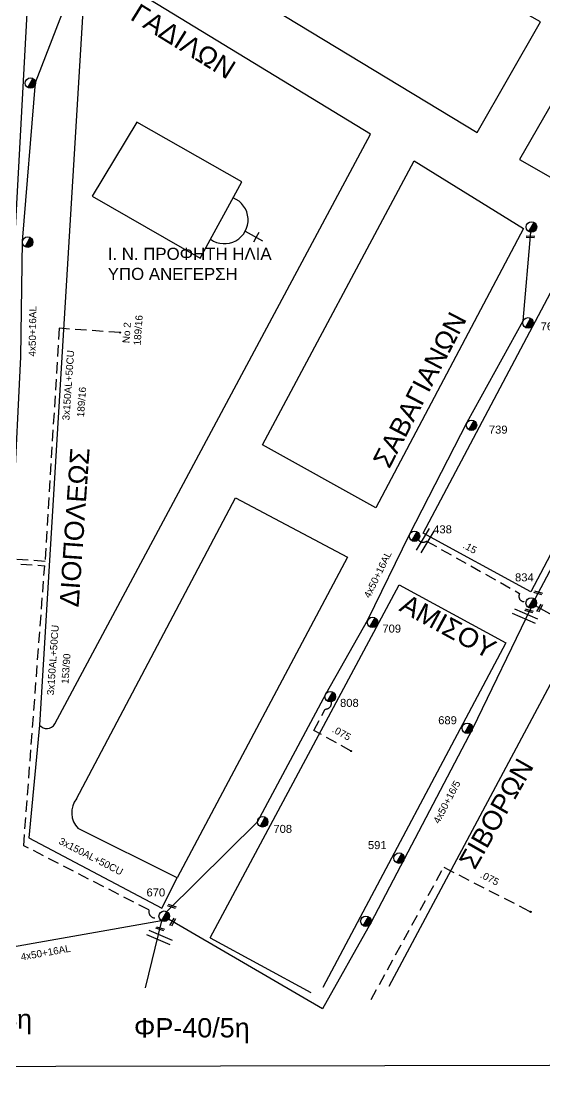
# Model space of a CAD drawing. Header units: millimetres. Extents: x 1421 to 7547, y 822 to 1863.
# Drawn here: x 6724.9 to 6842.7, y 822.2 to 1059.9 of the extents above; entities that cross this region are included whole.
import ezdxf
from ezdxf.enums import TextEntityAlignment as Align

# ---------------------------------------------------------------- set-up
doc = ezdxf.new("R2010")
doc.units = ezdxf.units.MM
doc.linetypes.add('DASHED', pattern=[19.05, 12.7, -6.35])
doc.layers.get('0').update_dxf_attribs({"lineweight": 30})
for name, color, linetype, lineweight in [('4x50+13_5', 7, 'Continuous', 30), ('4x50+16_5', 7, 'Continuous', 30), ('TEXT_ΚΑΛΩΔΙΩΝ', 7, 'Continuous', 30), ('Άγνωστο εναέριο καλώδιο', 7, 'Continuous', 30), ('Γυμνά εναέρια ΧΤ και ΦΟΠ (3Φ)   4x50+16AL', 7, 'Continuous', 30), ('Καλώδια ΧΤ   3x150+50CU', 7, 'DASHED', 30), ('Καλώδια ΧΤ   3x150AL+50CU', 7, 'DASHED', 30), ('Μηχανική τομή', 7, 'Continuous', 30), ('Στύλος ΦΜ', 7, 'Continuous', 30), ('Στύλος ΦΜ @ 1', 7, 'Continuous', 30), ('Συνδέσεις', 7, 'Continuous', 30), ('Τομή', 7, 'Continuous', 30), ('Υπόβαθρο ΔΕΗ', 7, 'Continuous', 30), ('Υπόγεια Καλώδια Δικτύου ΧΤ   .075', 7, 'DASHED', 30), ('Υπόγεια Καλώδια Δικτύου ΧΤ   .15', 7, 'DASHED', 30)]:
    doc.layers.add(name, color=color, linetype=linetype, lineweight=lineweight)
doc.styles.add('arial', font='arial.ttf')
doc.styles.get("Standard").update_dxf_attribs({"font": 'arial.ttf'})
doc.linetypes.add('SYN_LINE', pattern='A,0.5,-0.0001,["/\\/\\/\\/",Standard,S=0.1,R=0,X=0,Y=-0.05],-0.25', length=0.7501)

# ---------------------------------------------------------------- blocks, each defined once
blk = doc.blocks.new('ΥΠΑΡΧΩΝ ΤΣΙΜΕΝΤΕΝΙΟΣ ΣΤΥΛΟΣ')
at = {"layer": 'Στύλος ΦΜ'}
blk.add_hatch(color=7, dxfattribs=at).paths.add_polyline_path([(-1.29, -2.28, 0.574793), (2.62, 0, 0.268822), (1.3, 2.27)])
at = {"layer": 'Στύλος ΦΜ', "color": 7}
blk.add_line((-1.29, -2.28), (1.3, 2.27), dxfattribs=at)
blk.add_circle((0, 0), 2.62, dxfattribs=at)
at = {"layer": 'Στύλος ΦΜ', "flags": 4}
for tag, p in [('ΑΡΙΘΜΟΣ', (-4.68, 8.05)), ('ΤΥΠΟΣ', (-4.91, 3.03))]:
    blk.add_attdef(tag, p, '', height=4, dxfattribs=at)
blk = doc.blocks.new('ΜΗΧΑΝΙΚΗ ΤΟΜΗ')
at = {"layer": 'Μηχανική τομή', "lineweight": -3, "ltscale": 40}
for p, q in [((-3.78, 1.15), (3.8, 1.15)), ((3.8, -0.4), (-3.78, -0.4))]:
    blk.add_line(p, q, dxfattribs=at)
blk = doc.blocks.new('ΤΟΜΗ')
at = {"layer": 'Τομή', "lineweight": -3, "ltscale": 40}
for p, q in [((-11.37, 1.1), (11.37, 1.1)), ((11.37, -3.57), (-11.37, -3.57))]:
    blk.add_line(p, q, dxfattribs=at)
blk = doc.blocks.new('_ΣΥΝΔΕΣΗ')
at = {"layer": 'Συνδέσεις', "linetype": 'SYN_LINE', "ltscale": 40}
blk.add_hatch(color=256, dxfattribs=at).paths.add_polyline_path([(0.5, -0.01, 1), (-0.5, -0.01, 1)])
at = {"layer": 'Συνδέσεις'}
blk.add_circle((0, -0.01), 0.5, dxfattribs=at)

msp = doc.modelspace()

# ---------------------------------------------------------------- linework, layer by layer
at = {"linetype": 'Continuous', "lineweight": -3, "ltscale": 0.2}
msp.add_lwpolyline([(5474.15, 1851.64), (7546.99, 1855.83), (7546.99, 826.44), (5474.15, 822.25)], close=True, dxfattribs=at)
at = {"layer": '4x50+13_5', "color": 1, "lineweight": -3, "ltscale": 0.2}
msp.add_lwpolyline([(6852.98, 953.53), (6840.44, 929.89)], dxfattribs=at)
at = {"layer": '4x50+16_5', "color": 30, "lineweight": -3, "ltscale": 0.2}
msp.add_lwpolyline([(6839.52, 927.87), (6826.46, 900.76), (6811.07, 871.43), (6803.59, 857.15), (6792.7, 837.8)], dxfattribs=at)
at = {"layer": '4x50+16_5', "color": 10, "lineweight": -3, "ltscale": 0.2}
msp.add_lwpolyline([(6891.12, 901.69), (6867.11, 913.59), (6840.61, 928.38)], dxfattribs=at)
at = {"layer": 'Άγνωστο εναέριο καλώδιο', "color": 2, "lineweight": -3, "ltscale": 0.2}
msp.add_lwpolyline([(6756.52, 857.59), (6752.78, 842.49)], dxfattribs=at)
at = {"layer": 'Άγνωστο εναέριο καλώδιο', "color": 30, "linetype": 'SYN_LINE', "lineweight": -3, "ltscale": 10}
msp.add_lwpolyline([(6792.7, 837.8), (6758.05, 857.91)], dxfattribs=at)
at = {"layer": 'Γυμνά εναέρια ΧΤ και ΦΟΠ (3Φ)   4x50+16AL', "color": 85, "lineweight": -3, "ltscale": 0.2}
msp.add_lwpolyline([(6715.31, 851.6), (6716.87, 874.09), (6719.45, 898.69), (6722.2, 942.46), (6723.27, 952.14), (6724.89, 984.44), (6725.25, 1010.43), (6728.17, 1046.11), (6738.9, 1073.81)], dxfattribs=at)
at = {"layer": 'Γυμνά εναέρια ΧΤ και ΦΟΠ (3Φ)   4x50+16AL', "color": 5, "lineweight": -3, "ltscale": 0.2}
for points in [[(6812.29, 944.46), (6825.27, 969.73), (6837.84, 992.53), (6839.56, 1012.44)], [(6757.69, 859.64), (6778.06, 879.84), (6793.5, 908.7), (6802.9, 925.23), (6812.29, 944.46)], [(6756.52, 857.59), (6716.52, 850.48)]]:
    msp.add_lwpolyline(points, dxfattribs=at)
at = {"layer": 'Καλώδια ΧΤ   3x150+50CU', "color": 30, "linetype": 'DASHED', "lineweight": -2, "ltscale": 0.2}
msp.add_lwpolyline([(6691.59, 950.7), (6689.52, 946.36), (6706.9, 938.1), (6718.79, 938.68, 0.327222), (6721.09, 938.06), (6730.22, 937.41)], format="xyb", dxfattribs=at)
at = {"layer": 'Καλώδια ΧΤ   3x150AL+50CU', "color": 62, "lineweight": -3, "ltscale": 0.2}
msp.add_lwpolyline([(6747.2, 989.86), (6733.47, 990.82), (6730.29, 938.41), (6730.29, 938.41), (6720.9, 939.07, -0.512589), (6719.37, 939.71), (6707.1, 939.11), (6691.07, 946.73), (6692.71, 950.17)], format="xyb", dxfattribs=at)
at = {"layer": 'Καλώδια ΧΤ   3x150AL+50CU', "color": 30, "lineweight": -3, "ltscale": 0.2}
msp.add_lwpolyline([(6755.93, 858.46, -0.687204), (6753.66, 860.01), (6725.5, 874.46), (6730.22, 937.41)], format="xyb", dxfattribs=at)
at = {"layer": 'Υπόβαθρο ΔΕΗ', "lineweight": -3, "ltscale": 0.2}
for points in [[(6827.52, 1034.87), (6841.7, 1059.74), (6754, 1108.89), (6740.43, 1101.65), (6740.88, 1087.36), (6827.52, 1034.87)], [(6679, 955.79), (6713.61, 1083.92), (6716.32, 1085), (6727.15, 1079.74), (6719.69, 942.73), (6707.7, 942.15), (6679, 955.79)], [(6803.51, 1034.48), (6745.79, 1069.73), (6738.95, 1064.68), (6729.06, 901.6)], [(6896.97, 994.63), (6911.49, 1020.5), (6851.48, 1053.91), (6837.01, 1028.78), (6896.97, 994.63)], [(6750.94, 1037.19), (6740.89, 1020.57), (6765.2, 1006.61), (6774.59, 1023.75), (6750.94, 1037.19)], [(6732.49, 901.85), (6803.51, 1034.48)], [(6804.66, 950.44), (6779.18, 964.58), (6813.34, 1028.47), (6837.94, 1013.27), (6804.66, 950.44)], [(6775.32, 1012.65), (6779.23, 1010.52)], [(6777.78, 1011.31), (6777.19, 1010.23)], [(6778.37, 1012.39), (6777.78, 1011.31)], [(6737.4, 885.02), (6773.16, 952.68), (6798.35, 939.37), (6759.98, 867.2), (6737.76, 878.34)], [(6767.41, 853.71), (6809.96, 933.12)], [(6809.96, 933.12), (6833.92, 920.06), (6792.75, 842.59)], [(6845.66, 913.95), (6807.6, 842.76)], [(6729.06, 901.6), (6726.64, 876.23), (6756.54, 860.38), (6759.98, 867.2)], [(6767.41, 853.71), (6790.08, 841.48)]]:
    msp.add_lwpolyline(points, dxfattribs=at)
msp.add_lwpolyline([(6848.63, 1007.54), (6872.59, 994.33), (6839.54, 931.55), (6815.35, 944.74)], close=True, dxfattribs=at)
for centre, radius, start, end in [((6770.63, 1015.2), 5.34, 234.4598, 68.1042), ((6730.68, 902.9), 2.09, 218.7126, 329.742), ((6741.25, 881.88), 4.97, 140.7035, 225.4718)]:
    msp.add_arc(centre, radius, start, end, dxfattribs=at)
at = {"layer": 'Υπόγεια Καλώδια Δικτύου ΧΤ   .075', "color": 5, "lineweight": -3, "ltscale": 0.2}
msp.add_lwpolyline([(6799.15, 895.74), (6790.75, 900.4), (6793.3, 905.2, 0.50105), (6794.69, 906.82, -0.33284)], format="xyb", dxfattribs=at)
at = {"layer": 'Υπόγεια Καλώδια Δικτύου ΧΤ   .075', "color": 30, "lineweight": -3, "ltscale": 0.2}
msp.add_lwpolyline([(6803.65, 839.9), (6819.96, 869.62), (6839.51, 859.59)], dxfattribs=at)
at = {"layer": 'Υπόγεια Καλώδια Δικτύου ΧΤ   .15', "color": 1, "lineweight": -3, "ltscale": 0.2}
msp.add_lwpolyline([(6816.09, 942.97), (6837.04, 931.19, 0.709165), (6838.52, 929.42, -3.442762)], format="xyb", dxfattribs=at)
msp.add_arc((6815.32, 943.99), 1.28, 214.894, 307.2278, dxfattribs=at)

# ---------------------------------------------------------------- block references
at = {"layer": 'Μηχανική τομή', "lineweight": -3}
for p, xscale, yscale, zscale, rotation in [((6839.48, 1011.48), 0.2499999999999187, 0.2499999999999187, 0.2499999999999187, 177.5728827601098), ((6841.25, 931.42), 0.2499999999999188, 0.2499999999999188, 0.2499999999999188, 161.9840625023282), ((6839.17, 927.37), 0.2499999999999188, 0.2499999999999188, 0.2499999999999188, 161.9851020771848), ((6841.63, 927.82), 0.2499999999999188, 0.2499999999999188, 0.2499999999999188, 60.33700729731881), ((6758.86, 860.92), 0.2499999999999188, 0.2499999999999188, 0.2499999999999188, 161.9840625023282), ((6759.1, 857.2), 0.2499999999999188, 0.2499999999999188, 0.2499999999999188, 60.33700729731881), ((6756.23, 855.86), 0.2499999999999188, 0.2499999999999188, 0.2499999999999188, 161.9851020771848)]:
    msp.add_blockref('ΜΗΧΑΝΙΚΗ ΤΟΜΗ', p, dxfattribs=dict(at, xscale=xscale, yscale=yscale, zscale=zscale, rotation=rotation))
at = {"layer": 'Στύλος ΦΜ @ 1', "lineweight": -3, "ltscale": 40, "xscale": 0.4499999999998181, "yscale": 0.4499999999998181, "zscale": 0.4499999999998181}
for p in [(6727, 1045.98), (6839.7, 1013.61), (6726.4, 1010.21), (6802.46, 857.47)]:
    msp.add_blockref('ΥΠΑΡΧΩΝ ΤΣΙΜΕΝΤΕΝΙΟΣ ΣΤΥΛΟΣ', p, dxfattribs=at)
at = {"layer": 'Στύλος ΦΜ @ 1', "lineweight": -3, "ltscale": 40}
ref = msp.add_blockref('ΥΠΑΡΧΩΝ ΤΣΙΜΕΝΤΕΝΙΟΣ ΣΤΥΛΟΣ', (6838.92, 992.04), dxfattribs=dict(at, xscale=0.4499999999998181, yscale=0.4499999999998181, zscale=0.4499999999998181))
ref.add_attrib('ΤΥΠΟΣ', '767', (6841.76, 990.36), dxfattribs={"layer": 'Στύλος ΦΜ', "height": 1.8, "flags": 4})
ref = msp.add_blockref('ΥΠΑΡΧΩΝ ΤΣΙΜΕΝΤΕΝΙΟΣ ΣΤΥΛΟΣ', (6826.21, 969.02), dxfattribs=dict(at, xscale=0.4499999999998181, yscale=0.4499999999998181, zscale=0.4499999999998181))
ref.add_attrib('ΤΥΠΟΣ', '739', (6830.12, 967.14), dxfattribs={"layer": 'Στύλος ΦΜ', "height": 1.8, "flags": 4})
ref = msp.add_blockref('ΥΠΑΡΧΩΝ ΤΣΙΜΕΝΤΕΝΙΟΣ ΣΤΥΛΟΣ', (6813.39, 944.05), dxfattribs=dict(at, xscale=0.4499999999998181, yscale=0.4499999999998181, zscale=0.4499999999998181))
ref.add_attrib('ΤΥΠΟΣ', '438', (6817.6, 944.71), dxfattribs={"layer": 'Στύλος ΦΜ', "height": 1.8, "flags": 4})
ref = msp.add_blockref('ΥΠΑΡΧΩΝ ΤΣΙΜΕΝΤΕΝΙΟΣ ΣΤΥΛΟΣ', (6839.63, 929.04), dxfattribs=dict(at, xscale=0.4499999999998181, yscale=0.4499999999998181, zscale=0.4499999999998181))
ref.add_attrib('ΤΥΠΟΣ', '834', (6836, 933.91), dxfattribs={"layer": 'Στύλος ΦΜ', "height": 1.8, "flags": 4})
ref = msp.add_blockref('ΥΠΑΡΧΩΝ ΤΣΙΜΕΝΤΕΝΙΟΣ ΣΤΥΛΟΣ', (6803.95, 924.68), dxfattribs=dict(at, xscale=0.4499999999998181, yscale=0.4499999999998181, zscale=0.4499999999998181))
ref.add_attrib('ΤΥΠΟΣ', '709', (6806.17, 922.39), dxfattribs={"layer": 'Στύλος ΦΜ', "height": 1.8, "flags": 4})
ref = msp.add_blockref('ΥΠΑΡΧΩΝ ΤΣΙΜΕΝΤΕΝΙΟΣ ΣΤΥΛΟΣ', (6794.43, 907.97), dxfattribs=dict(at, xscale=0.4499999999998181, yscale=0.4499999999998181, zscale=0.4499999999998181))
ref.add_attrib('ΤΥΠΟΣ', '808', (6796.65, 905.68), dxfattribs={"layer": 'Στύλος ΦΜ', "height": 1.8, "flags": 4})
ref = msp.add_blockref('ΥΠΑΡΧΩΝ ΤΣΙΜΕΝΤΕΝΙΟΣ ΣΤΥΛΟΣ', (6825.28, 900.87), dxfattribs=dict(at, xscale=0.4499999999998181, yscale=0.4499999999998181, zscale=0.4499999999998181))
ref.add_attrib('ΤΥΠΟΣ', '689', (6818.72, 901.78), dxfattribs={"layer": 'Στύλος ΦΜ', "height": 1.8, "flags": 4})
ref = msp.add_blockref('ΥΠΑΡΧΩΝ ΤΣΙΜΕΝΤΕΝΙΟΣ ΣΤΥΛΟΣ', (6779.24, 879.84), dxfattribs=dict(at, xscale=0.4499999999998181, yscale=0.4499999999998181, zscale=0.4499999999998181))
ref.add_attrib('ΤΥΠΟΣ', '708', (6781.66, 877.34), dxfattribs={"layer": 'Στύλος ΦΜ', "height": 1.8, "flags": 4})
ref = msp.add_blockref('ΥΠΑΡΧΩΝ ΤΣΙΜΕΝΤΕΝΙΟΣ ΣΤΥΛΟΣ', (6809.92, 871.66), dxfattribs=dict(at, xscale=0.4499999999998181, yscale=0.4499999999998181, zscale=0.4499999999998181))
ref.add_attrib('ΤΥΠΟΣ', '591', (6802.92, 873.7), dxfattribs={"layer": 'Στύλος ΦΜ', "height": 1.8, "flags": 4})
ref = msp.add_blockref('ΥΠΑΡΧΩΝ ΤΣΙΜΕΝΤΕΝΙΟΣ ΣΤΥΛΟΣ', (6757.1, 858.61), dxfattribs=dict(at, xscale=0.4499999999998181, yscale=0.4499999999998181, zscale=0.4499999999998181))
ref.add_attrib('ΤΥΠΟΣ', '670', (6753.12, 863.05), dxfattribs={"layer": 'Στύλος ΦΜ', "height": 1.8, "flags": 4})
at = {"layer": 'Συνδέσεις', "lineweight": -3, "xscale": 0.25, "yscale": 0.25, "zscale": 0.25}
for p in [(6747.2, 989.86), (6799.15, 895.74), (6839.51, 859.59)]:
    msp.add_blockref('_ΣΥΝΔΕΣΗ', p, dxfattribs=at)
at = {"layer": 'Τομή', "lineweight": -3, "xscale": 0.2499999999998872, "yscale": 0.2499999999998872, "zscale": 0.2499999999998872}
for p, rotation in [((6816.05, 942.91), 238.7320684468685), ((6838.36, 926.35), 336.8697195527282), ((6756.17, 854.09), 336.8697195527282)]:
    msp.add_blockref('ΤΟΜΗ', p, dxfattribs=dict(at, rotation=rotation))

# ---------------------------------------------------------------- texts
at = {"lineweight": -3, "ltscale": 40, "char_height": 4, "width": 51.144, "attachment_point": 1, "style": 'arial'}
for s, insert, rotation in [('{\\H1.083x;ΓΑΔΙΛΩΝ}', (6751.49, 1064.08), 328.2052), ('{\\H1.083x;ΣΑΒΑΓΙΑΝΩΝ}', (6803.86, 961.05), 62.6203), ('{\\H1.083x;ΔΙΟΠΟΛΕΩΣ}', (6733.52, 928.33), 86), ('{\\H1.083x;ΑΜΙΣΟΥ}', (6811.79, 931.23), 331.4312), ('{\\H1.083x;ΣΙΒΟΡΩΝ}', (6823.18, 870.99), 60.3286)]:
    msp.add_mtext(s, dxfattribs=dict(at, insert=insert, rotation=rotation))
at = {"lineweight": -3, "ltscale": 40, "attachment_point": 1, "style": 'arial'}
for s, insert, char_height, width in [('{\\H1.083x;I. N. ΠΡΟΦΗΤΗ ΗΛΙΑ\\PΥΠΟ ΑΝΕΓΕΡΣΗ}', (6744.4, 1008.93), 2.5, 65.6068), ('{\\H1.083x;ΦΡ-118/4η}', (6697.98, 837.64), 4, 51.2353), ('{\\H1.083x;ΦΡ-40/5η}', (6750.29, 835.68), 4, 51.2353)]:
    msp.add_mtext(s, dxfattribs=dict(at, insert=insert, char_height=char_height, width=width))
at = {"layer": 'TEXT_ΚΑΛΩΔΙΩΝ', "lineweight": -3, "ltscale": 0.2}
for s, rotation, p in [('4x50+16AL', 89.2206, (6727.47, 990.15)), ('3x150AL+50CU', 85.9617, (6735.52, 978.01)), ('.15', 330.6511, (6825.88, 941.49)), ('4x50+16AL', 63.9756, (6805.11, 935.44)), ('3x150AL+50CU', 85.9617, (6732.04, 916.22)), ('.075', 330.9941, (6797.01, 899.78)), ('4x50+16/5', 62.3271, (6820.65, 884.3)), ('3x150AL+50CU', 332.8302, (6740.64, 872.06)), ('.075', 332.8392, (6830.31, 867.12)), ('4x50+16AL', 10.0784, (6730.44, 850.42))]:
    msp.add_text(s, height=1.6, rotation=rotation, dxfattribs=at).set_placement(p, align=Align.MIDDLE_CENTER)
at = {"layer": 'TEXT_ΚΑΛΩΔΙΩΝ', "lineweight": -3, "ltscale": 0.2, "char_height": 1.6, "attachment_point": 1, "rotation": 85.9617}
for s, insert in [('189/16', (6750.19, 987.03)), ('Νο 2', (6747.68, 987.54)), ('189/16', (6737.46, 970.88)), ('153/90', (6733.96, 910.91))]:
    msp.add_mtext_dynamic_manual_height_columns(s, width=17.2548, gutter_width=12.5, heights=[0], dxfattribs=dict(at, insert=insert))

doc.saveas('drawing.dxf')
